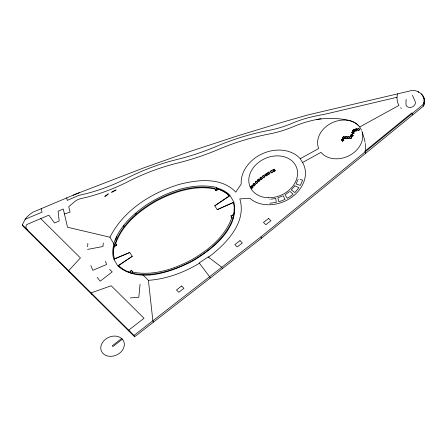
<?xml version="1.0" encoding="UTF-8"?>
<svg xmlns="http://www.w3.org/2000/svg" width="447" height="447" viewBox="0 0 447 447"><rect width="100%" height="100%" fill="white"/><g stroke="black" fill="none" stroke-linecap="round" stroke-linejoin="round"><path stroke-width="0.67" d="M113.538 254.27L113.639 249.42L114.438 244.867L113.544 249.219L113.443 254.064L114.376 258.668M234.234 207.184L234.139 212.029L233.334 216.577M359.673 126.976L398.953 105.403C396.902 101.989 396.59 97.725 397.456 93.892M406.111 99.351L405.937 103.983A4.889 3.883 -24.1 0 0 411.285 107.302A4.889 3.883 -24.1 0 0 415.213 101.603L412.436 95.239M87.69 246.733L87.841 243.392M103.285 242.967L102.966 246.504L87.573 249.409M140.084 284.147L138.81 297.277L130.379 297.92M134.62 336.77L134.016 335.418L260.97 236.826L422.996 104.671C427.628 96.194 417.375 88.053 409.301 91.11L307.989 114.918L284.398 121.64L237.396 135.91L190.662 151.265L144.23 167.692L75.236 194.322L33.307 212.023A21.747 17.277 -24.1 0 0 25.155 219.237L22.35 224.796L22.953 226.148L134.62 336.77L261.573 238.178L423.6 106.023C424.946 103.179 425.036 99.742 423.505 96.949M233.463 215.957L234.228 212.236L234.329 207.391L233.395 202.787M302.675 179.968L300.362 185.399L296.07 183.98L298.166 179.409M114.102 243.475C112.61 248.566 112.068 254.136 113.823 259.226L117.701 265.803C138.542 283.823 170.357 272.217 191.947 261.461C211.934 249.577 239.491 228.573 233.859 202.016L229.976 195.44C226.411 191.461 221.394 189.198 216.337 187.746L216.152 187.338C192.333 182.331 167.904 191.523 147.851 203.966C133.323 213.739 119.254 226.484 113.761 243.615L113.946 244.028M115.32 240.229L116.991 236.536M114.533 245.073L115.108 246.051L116.633 245.235L115.376 242.956C122.132 223.751 139.028 210.185 156.154 200.373C173.9 191.065 194.579 184.231 214.733 188.36L216.002 190.662L217.533 189.824L217.259 189.204L215.728 190.048M115.65 243.57C122.411 224.366 139.302 210.805 156.433 200.988C174.174 191.685 194.858 184.851 215.013 188.98L216.002 190.662M130.049 271.206L131.34 273.497L131.155 273.089C151.958 277.632 173.425 270.692 191.763 261.048C209.453 250.94 226.825 236.826 233.563 216.907L233.764 217.248L232.479 214.979L230.943 215.812L231.932 217.488C225.171 236.681 208.28 250.236 191.154 260.048C173.408 269.362 152.718 276.196 132.563 272.055L131.574 270.385L130.049 271.206L130.921 272.838L126.546 271.34M115.108 246.051L109.934 237.234C123.517 210.336 151.036 192.975 179.18 184.41C197.574 179.599 221.444 176.934 235.804 192.121L241.207 184.058A33.29 26.446 -24.1 0 1 263.16 153.382A33.29 26.446 -24.1 0 1 300.222 158.674L318.711 148.521L318.337 147.527A23.305 18.511 -24.1 0 1 330.244 123.73A23.305 18.511 -24.1 0 1 358.12 125.227L359.751 127.071L361.567 130.222M123.299 226.523L124.137 225.539M251.851 188.332L253.002 186.997L252.136 185.589L250.856 186.628L251.851 188.332L250.856 186.628M251.002 186.952L252.136 185.589M253.192 184.538L254.36 183.253L253.052 184.225L254.047 185.924L255.237 184.695L254.36 183.253M256.304 183.661L255.455 182.287C258.724 178.247 257.103 187.181 255.321 181.985L256.662 181.08L257.539 182.521L256.187 183.393M258.64 181.566L259.897 180.487L259.02 179.046L257.668 179.912L258.64 181.566L257.668 179.912M257.785 180.175L259.02 179.046M135.223 214.068L136.24 213.23M251.722 188.036L253.002 186.997M261.026 179.588C264.82 176.096 259.886 182.08 260.07 177.979L261.439 177.141L262.316 178.577M260.657 178.984L260.171 178.197L261.439 177.141M121.634 338.524L112.203 345.849L112.907 346.548L122.338 339.223M289.287 191.769L285.728 194.277M108.459 193.607L104.777 196.479L108.09 194.451M254.047 185.924L253.918 185.634L255.226 184.661L254.388 183.309M263.467 177.733L264.786 176.794L263.909 175.347L262.523 176.152L262.657 176.42A42.761 2.66 61.2 0 1 263.417 177.655L262.523 176.152M262.613 176.347L263.931 175.397L264.099 175.671A51.036 3.174 61.2 0 1 264.73 176.699M357.555 129.183C360.869 127.065 355.711 129.133 358.421 130.597L359.706 129.563L358.421 130.597M214.75 205.799L229.372 195.842C226.065 192.21 221.528 189.947 216.851 188.617L216.946 188.824C221.623 190.154 226.16 192.417 229.462 196.049L214.75 205.799L217.236 209.654L233.278 202.519L217.236 209.654M355.41 129.423C357.98 127.993 353.465 129.379 355.426 130.49M354.873 129.524L355.834 131.15L357.17 130.245L356.248 128.702M265.959 176.001L267.312 175.118L266.44 173.687L265.037 174.459L265.205 174.771A42.336 2.632 61.2 0 1 265.898 175.9L265.037 174.459M354.208 129.535L352.862 130.418C355.13 135 355.633 126.842 352.862 130.418M132.262 256.321L118.399 265.602L132.262 256.321L129.775 252.466L114.493 258.936L129.775 252.466M265.105 174.609L266.457 173.727L267.11 174.799M354.024 133.089L352.672 133.96L351.716 132.346L353.102 131.547L354.024 133.089A89.741 5.582 61.2 0 1 353.158 131.675L353.102 131.547M353.158 131.675L351.806 132.541L352.074 132.982M258.528 181.326L259.897 180.487L259.042 179.096M352.152 134.161L350.856 135.156L352.152 134.161L353.08 135.698L351.716 136.553L350.934 135.279M268.507 174.38C271.608 172.106 267.513 176.146 267.58 172.827L268.977 172.056L269.887 173.57M350.018 137.033L350.85 136.318L349.453 137.084C349.61 139.743 353.253 138.034 350.85 136.318M285.225 194.585L284.946 194.741L287.281 198.289L289.919 196.669L293.165 194.194L289.879 191.305M268.34 174.107L267.652 172.989L268.977 172.056M347.839 136.983L348.554 136.357L347.157 137.128C347.358 139.688 350.923 138.168 348.554 136.357M357.114 130.111L355.834 131.15M199.429 263.227C183.98 272.553 166.491 279.079 148.398 280.336L142.956 274.944M353.733 131.848L355.024 130.831M346.296 136.564C342.452 138.95 347.302 134.441 347.157 137.972L345.777 138.782L344.838 137.207M344.861 138.168L343.475 138.961L342.536 137.391L343.939 136.62L344.805 138.034L343.475 138.961M343.939 136.62L342.603 137.542L342.966 138.134M263.389 177.56L264.786 176.794M111.459 192.506L116.069 189.958L111.839 191.919M353.968 132.96L352.672 133.96M343.804 140.397L342.408 141.179L341.486 139.637L342.883 138.866L343.804 140.397L343.514 139.933M351.716 136.553L353.018 135.57M270.189 171.346L271.586 170.575L272.514 172.129L271.111 172.894L270.251 171.486L271.586 170.575M273.57 171.179L272.821 169.916L274.218 169.145L275.179 170.771L273.743 171.464L275.179 170.771M265.904 175.867L267.312 175.118M341.547 139.771L342.883 138.866M208.229 256.913L208.531 257.209C225.83 244.129 247.068 222.651 239.804 198.876L249.985 198.379A32.396 25.736 -24.1 0 0 290.868 197.803A32.396 25.736 -24.1 0 0 302.552 162.49L321.013 152.349L321.348 152.762A23.305 18.511 -24.1 0 0 348.733 155.863A23.305 18.511 -24.1 0 0 362.321 132.53L361.992 131.357M342.408 141.179L343.749 140.28M348.107 138.732L349.42 137.771M350.403 138.699L351.716 137.726M114.834 245.431L116.354 244.615L115.376 242.956M282.683 195.937L283.135 195.697L285.108 199.401L278.833 201.82L277.889 197.837L282.113 196.205M272.893 170.083L273.296 169.882M273.771 169.653L274.324 169.379L274.95 170.402M25.155 219.237L42.079 212.169L41.219 208.486M73.124 195.194L79.577 192.59M64.418 213.94L70.056 212.202L68.765 206.682L74.833 201.496A12.605 10.013 -24.1 0 1 81.164 198.541L86.115 197.395A159.629 126.814 -24.1 0 0 128.004 181.627A185.717 147.538 -24.1 0 1 156.584 169.357L160.775 167.927A185.84 147.633 -24.1 0 1 177.777 163.01A216.706 172.156 -24.1 0 0 218.304 149.471A200.759 159.484 -24.1 0 1 268.938 134.055L270.988 133.647A98.675 78.387 -24.1 0 0 291.623 127.378L295.886 125.624A92.652 73.604 -24.1 0 1 316.778 119.505L321.052 118.712M274.167 198.753L275.738 198.362L276.28 202.418L269.809 203.234M397.003 97.278L326.83 113.778L316.549 115.857A97.15 77.18 -24.1 0 0 292.277 123.243A94.177 74.817 -24.1 0 1 268.664 130.418A205.061 162.904 -24.1 0 0 216.985 146.152A212.454 168.776 -24.1 0 1 177.219 159.439A190.02 150.952 -24.1 0 0 126.333 178.47A155.243 123.327 -24.1 0 1 81.745 194.741A17.103 13.589 -24.1 0 0 76.286 196.445L67.296 200.396L66.698 197.842M271.273 199.116L273.592 198.826M269.859 199.2L270.256 199.194M300.099 179.649L302.032 179.89M109.934 237.234L67.531 227.232L63.267 209.034L58.104 211.23L59.188 221.025L54.545 223.003L48.868 215.158L26.77 224.556A5.107 4.057 -24.1 0 0 26.932 229.339L27.535 230.691M126.004 271.044L122.199 268.96L118.304 265.401M118.628 265.825L122.109 268.753L126.456 271.133L130.921 272.838M109.61 269.301L112.208 271.877L100.201 281.202L97.2 277.375M40.738 218.617L80.426 257.93L68.665 270.681L69.274 272.033M22.35 224.796L134.016 335.418M400.601 107.688L401.322 108.52M422.856 96.122L421.443 93.781M252.164 185.645L253.013 187.025M351.772 137.86L350.923 136.475M261.461 177.185L261.981 178.035M352.331 134.486L353.08 135.698M348.889 136.944L349.481 137.911M358.885 128.255L359.751 129.669M357.471 128.987L358.332 130.401M354.158 129.418L355.08 130.965M352.778 130.228L353.638 131.636M350.761 134.944L351.627 136.352M349.453 137.084L350.314 138.497M347.157 137.128L348.017 138.536M341.486 139.637L342.346 141.045M272.821 169.916L273.715 171.419M253.052 184.225L253.918 185.634M356.298 128.82L356.717 129.496M343.994 136.748L344.508 137.592M300.222 158.674L302.552 162.49M216.152 187.338L217.533 189.824M424.114 98.301L422.655 95.261M423.974 98.793L424.577 100.145M424.047 100.731L424.65 102.084M423.717 102.715L424.32 104.067M418.101 91.596L418.509 92.501M422.996 104.671L423.6 106.023M412.71 114.907L411.827 112.94L364.83 151.27L365.713 153.243M347.157 137.972L345.777 138.782M272.514 172.129L271.111 172.894M255.321 181.985L255.455 182.287M260.97 236.826L261.573 238.178M232.479 214.979L232.758 215.599M231.932 217.488L232.211 218.102L230.943 215.812M214.733 188.36L215.013 188.98M222.382 268.613L221.779 267.261L208.185 256.947L199.183 262.903L209.598 276.721L210.202 278.073M132.563 272.055L132.837 272.676L131.574 270.385M153.472 322.131L152.868 320.778L148.398 280.336M116.354 244.615L116.633 245.235M129.312 331.512L128.708 330.16L144.018 318.27L111.219 285.773L91.076 292.88L91.68 294.232M233.189 202.312L233.49 202.988M114.287 258.461L114.583 259.137M90.83 265.574L92.853 270.295L106.609 264.49L105.498 261.26M362.321 132.53L363.936 137.592A48.919 38.861 -24.1 0 1 365.02 142.202M316.778 119.505A81.164 64.474 -24.1 0 1 349.163 120.427A22.853 18.154 -24.1 0 1 358.12 125.227M365.182 143.386A48.919 38.861 -24.1 0 1 365.249 150.656M294.858 185.874L291.321 189.936L294.88 192.562L298.965 187.662L294.858 185.874M181.583 285.996L176.487 289.952L178.834 292.271L183.924 288.315L181.583 285.996M239.983 240.637L234.887 244.593L237.234 246.917L242.324 242.961L239.983 240.637M268.574 218.432L263.484 222.388L265.825 224.707L270.921 220.751L268.574 218.432M122.014 338.848L121.014 338.005A12.175 9.672 -24.1 0 0 101.53 344.263A12.175 9.672 -24.1 0 0 113.409 356.03A12.175 9.672 -24.1 0 0 122.852 339.826L122.014 338.848M268.345 197.764A25.188 20.009 -24.1 0 0 296.311 166.848A25.188 20.009 -24.1 0 0 254.891 165.826A25.188 20.009 -24.1 0 0 268.345 197.764"/></g></svg>
